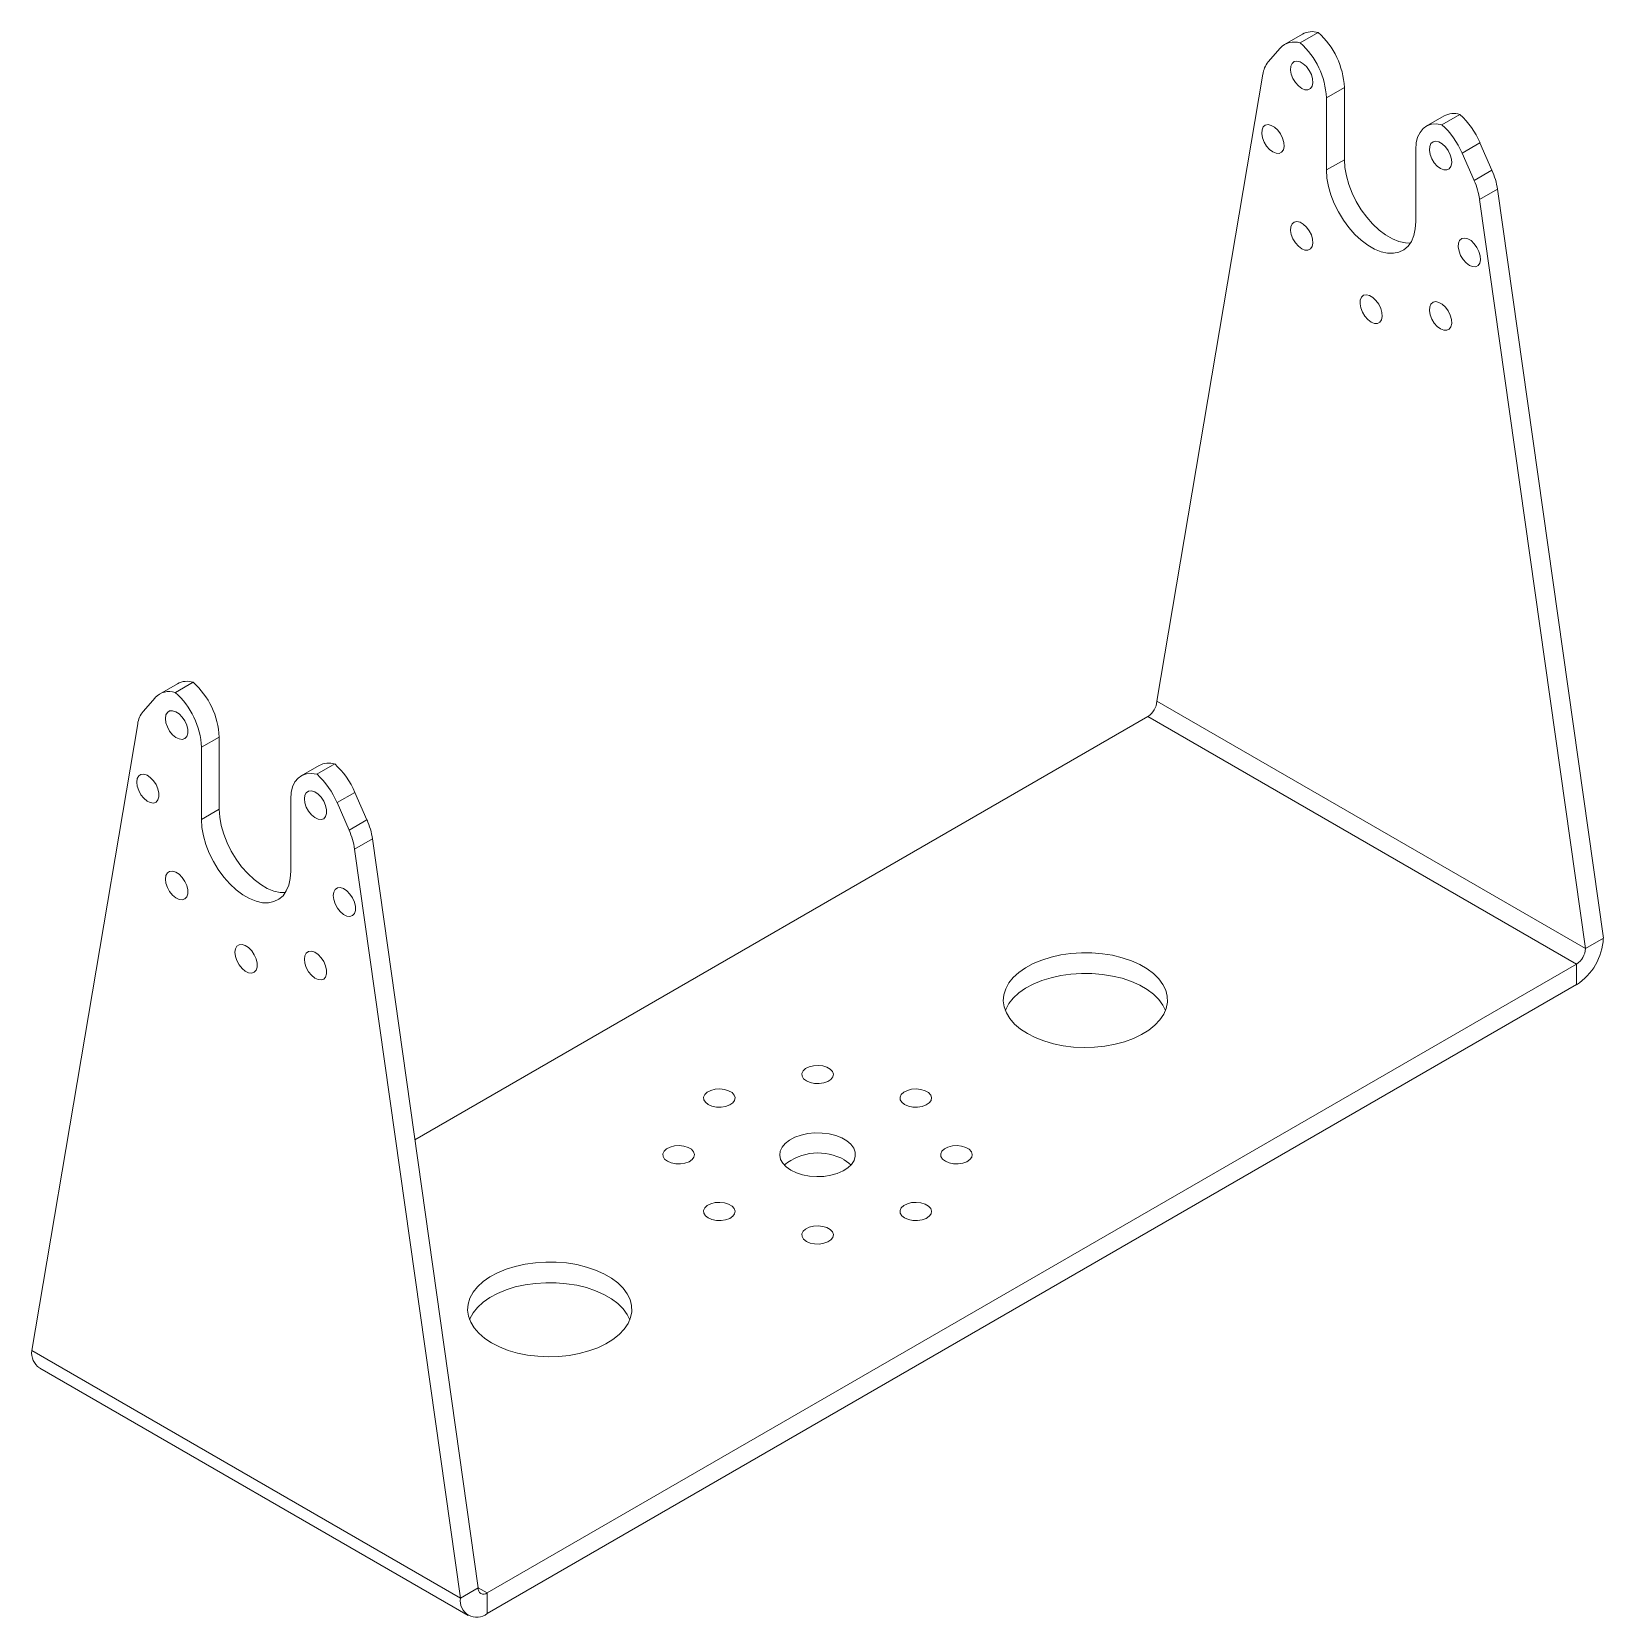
# Paper-space layout '_Isométrica' of a CAD drawing. Header units: millimetres. Extents: x -62 to 62, y -37 to 89.
import ezdxf

# ---------------------------------------------------------------- set-up
doc = ezdxf.new("R2010")
doc.units = ezdxf.units.MM

psp = doc.layouts.new('_Isométrica')

# ---------------------------------------------------------------- linework, layer by layer
at = {"color": 7, "linetype": 'Continuous', "lineweight": 15}
for p, q in [((38.4, 88.73), (36.99, 87.92)), ((38.23, 88.04), (39.65, 88.85)), ((35.69, 86.54), (36.64, 87.63)), ((26.87, 35.92), (35.25, 85.55)), ((41.72, 84.51), (40.31, 83.69)), ((41.72, 84.51), (41.72, 78.79)), ((40.31, 83.69), (40.31, 77.98)), ((49.62, 82.26), (48.2, 81.44)), ((49.45, 81.56), (50.86, 82.38)), ((47.38, 73.89), (47.38, 79.61)), ((52.46, 80.13), (51.04, 79.31)), ((51.04, 79.31), (51.99, 77.13)), ((52.46, 80.13), (53.41, 77.95)), ((40.31, 77.98), (41.72, 78.79)), ((51.99, 77.13), (53.41, 77.95)), ((53.84, 76.45), (52.43, 75.63)), ((52.43, 75.63), (60.81, 16.33)), ((53.84, 76.45), (62.23, 17.14)), ((-50.7, 37.3), (-52.11, 36.48)), ((-50.86, 36.6), (-49.45, 37.42)), ((-52.46, 36.19), (-53.41, 35.11)), ((60.81, 16.33), (26.87, 35.92)), ((-53.84, 34.11), (-62.23, -15.51)), ((26.16, 34.7), (-31.88, 1.19)), ((26.16, 34.7), (60.1, 15.1)), ((-47.38, 33.07), (-48.79, 32.26)), ((-47.38, 27.36), (-47.38, 33.07)), ((-48.79, 26.54), (-48.79, 32.26)), ((-39.48, 30.82), (-40.89, 30.01)), ((-38.23, 30.94), (-39.65, 30.13)), ((-41.72, 28.18), (-41.72, 22.46)), ((-36.64, 28.69), (-38.05, 27.88)), ((-37.1, 25.7), (-38.05, 27.88)), ((-35.69, 26.51), (-36.64, 28.69)), ((-47.38, 27.36), (-48.79, 26.54)), ((-37.1, 25.7), (-35.69, 26.51)), ((-35.25, 25.01), (-36.67, 24.2)), ((-28.28, -35.11), (-36.67, 24.2)), ((-26.87, -34.29), (-35.25, 25.01)), ((60.81, 16.33), (62.23, 17.14)), ((-26.16, -34.7), (60.1, 15.1)), ((60.1, 15.1), (60.1, 13.47)), ((-26.16, -36.33), (60.1, 13.47)), ((-28.28, -35.11), (-62.23, -15.51)), ((-61.6, -16.89), (-27.66, -36.48)), ((-26.87, -34.29), (-28.28, -35.11)), ((-26.16, -34.7), (-26.87, -34.29)), ((-26.16, -34.7), (-26.16, -36.33))]:
    psp.add_line(p, q, dxfattribs=at)
at = {"color": 7, "linetype": 'Continuous', "lineweight": 15, "flags": 128}
for points in [[(38.34, 84.44), (38.6, 84.33), (38.84, 84.33), (39.03, 84.43), (39.16, 84.61), (39.22, 84.88), (39.2, 85.19), (39.11, 85.53), (38.94, 85.86), (38.72, 86.16), (38.47, 86.39), (38.21, 86.55), (37.96, 86.6), (37.74, 86.56), (37.58, 86.41), (37.48, 86.19), (37.46, 85.89), (37.52, 85.56), (37.65, 85.22), (37.84, 84.9), (38.08, 84.64), (38.34, 84.44)], [(49.45, 81.56), (49.02, 81.63), (48.62, 81.6), (48.26, 81.47), (47.95, 81.25), (47.71, 80.95), (47.52, 80.57), (47.41, 80.12), (47.38, 79.61)], [(36.06, 79.4), (36.32, 79.3), (36.56, 79.29), (36.75, 79.39), (36.89, 79.58), (36.94, 79.84), (36.92, 80.15), (36.83, 80.49), (36.66, 80.83), (36.45, 81.12), (36.19, 81.36), (35.93, 81.51), (35.68, 81.57), (35.46, 81.52), (35.3, 81.38), (35.2, 81.15), (35.18, 80.86), (35.24, 80.53), (35.37, 80.19), (35.56, 79.87), (35.8, 79.6), (36.06, 79.4)], [(49.34, 78.09), (49.6, 77.98), (49.84, 77.98), (50.03, 78.07), (50.16, 78.26), (50.22, 78.53), (50.2, 78.84), (50.11, 79.18), (49.94, 79.51), (49.72, 79.81), (49.47, 80.04), (49.21, 80.2), (48.96, 80.25), (48.74, 80.21), (48.58, 80.06), (48.48, 79.83), (48.46, 79.54), (48.52, 79.21), (48.65, 78.87), (48.84, 78.55), (49.08, 78.29), (49.34, 78.09)], [(40.31, 77.98), (40.34, 77.34), (40.46, 76.68), (40.66, 76), (40.92, 75.32), (41.25, 74.65), (41.64, 74.01), (42.07, 73.42), (42.55, 72.88), (43.05, 72.41), (43.58, 72.02), (44.1, 71.71), (44.63, 71.5), (45.13, 71.39), (45.61, 71.38), (46.04, 71.47), (46.43, 71.66), (46.76, 71.95), (47.03, 72.32), (47.22, 72.78), (47.34, 73.31), (47.38, 73.89)], [(41.72, 78.79), (41.76, 78.16), (41.88, 77.5), (42.07, 76.82), (42.33, 76.14), (42.66, 75.47), (43.05, 74.83), (43.49, 74.24), (43.96, 73.7), (44.47, 73.22), (44.99, 72.83), (45.52, 72.53), (46.04, 72.32), (46.55, 72.2), (46.95, 72.19)], [(38.34, 71.74), (38.6, 71.63), (38.84, 71.63), (39.03, 71.72), (39.16, 71.91), (39.22, 72.17), (39.2, 72.49), (39.11, 72.83), (38.94, 73.16), (38.72, 73.46), (38.47, 73.69), (38.21, 73.84), (37.96, 73.9), (37.74, 73.85), (37.58, 73.71), (37.48, 73.48), (37.46, 73.19), (37.52, 72.86), (37.65, 72.52), (37.84, 72.2), (38.08, 71.93), (38.34, 71.74)], [(51.62, 70.42), (51.88, 70.32), (52.12, 70.31), (52.31, 70.41), (52.44, 70.6), (52.5, 70.86), (52.48, 71.17), (52.38, 71.51), (52.22, 71.85), (52, 72.14), (51.75, 72.38), (51.49, 72.53), (51.24, 72.58), (51.02, 72.54), (50.85, 72.4), (50.76, 72.17), (50.74, 71.88), (50.8, 71.55), (50.93, 71.21), (51.12, 70.89), (51.36, 70.62), (51.62, 70.42)], [(43.84, 65.93), (44.1, 65.83), (44.34, 65.82), (44.53, 65.92), (44.66, 66.1), (44.72, 66.37), (44.7, 66.68), (44.61, 67.02), (44.44, 67.35), (44.22, 67.65), (43.97, 67.89), (43.71, 68.04), (43.46, 68.09), (43.24, 68.05), (43.08, 67.9), (42.98, 67.68), (42.96, 67.38), (43.02, 67.05), (43.15, 66.71), (43.34, 66.4), (43.58, 66.13), (43.84, 65.93)], [(49.34, 65.39), (49.6, 65.28), (49.84, 65.28), (50.03, 65.37), (50.16, 65.56), (50.22, 65.82), (50.2, 66.14), (50.11, 66.48), (49.94, 66.81), (49.72, 67.11), (49.47, 67.34), (49.21, 67.49), (48.96, 67.55), (48.74, 67.5), (48.58, 67.36), (48.48, 67.13), (48.46, 66.84), (48.52, 66.51), (48.65, 66.17), (48.84, 65.85), (49.08, 65.58), (49.34, 65.39)], [(-51.64, 34.54), (-51.6, 34.82), (-51.49, 35.02), (-51.31, 35.14), (-51.08, 35.16), (-50.82, 35.08), (-50.56, 34.91), (-50.31, 34.66), (-50.11, 34.35), (-49.96, 34.01), (-49.88, 33.67), (-49.88, 33.37), (-49.96, 33.12), (-50.11, 32.96), (-50.31, 32.89), (-50.56, 32.92), (-50.82, 33.05), (-51.08, 33.26), (-51.31, 33.55), (-51.49, 33.87), (-51.6, 34.21), (-51.64, 34.54)], [(-39.65, 30.13), (-40.08, 30.19), (-40.48, 30.16), (-40.83, 30.04), (-41.14, 29.82), (-41.39, 29.52), (-41.57, 29.13), (-41.68, 28.68), (-41.72, 28.18)], [(-53.92, 29.5), (-53.88, 29.78), (-53.76, 29.99), (-53.58, 30.11), (-53.36, 30.13), (-53.1, 30.05), (-52.84, 29.87), (-52.59, 29.62), (-52.39, 29.31), (-52.24, 28.97), (-52.16, 28.64), (-52.16, 28.33), (-52.24, 28.09), (-52.39, 27.92), (-52.59, 27.85), (-52.84, 27.88), (-53.1, 28.01), (-53.36, 28.23), (-53.58, 28.51), (-53.76, 28.84), (-53.88, 29.18), (-53.92, 29.5)], [(-40.64, 28.19), (-40.6, 28.47), (-40.49, 28.67), (-40.31, 28.79), (-40.08, 28.81), (-39.82, 28.73), (-39.56, 28.56), (-39.31, 28.31), (-39.11, 28), (-38.96, 27.66), (-38.88, 27.32), (-38.88, 27.02), (-38.96, 26.77), (-39.11, 26.61), (-39.31, 26.54), (-39.56, 26.57), (-39.82, 26.7), (-40.08, 26.91), (-40.31, 27.2), (-40.49, 27.52), (-40.6, 27.86), (-40.64, 28.19)], [(-41.72, 22.46), (-41.76, 21.87), (-41.88, 21.35), (-42.07, 20.89), (-42.33, 20.51), (-42.66, 20.23), (-43.05, 20.04), (-43.49, 19.94), (-43.96, 19.95), (-44.47, 20.07), (-44.99, 20.28), (-45.52, 20.58), (-46.04, 20.97), (-46.55, 21.45), (-47.02, 21.99), (-47.46, 22.58), (-47.85, 23.22), (-48.18, 23.89), (-48.44, 24.57), (-48.63, 25.25), (-48.75, 25.91), (-48.79, 26.54)], [(-42.15, 20.76), (-42.55, 20.77), (-43.05, 20.88), (-43.58, 21.09), (-44.1, 21.4), (-44.63, 21.79), (-45.13, 22.26), (-45.61, 22.8), (-46.04, 23.4), (-46.43, 24.04), (-46.76, 24.7), (-47.03, 25.38), (-47.22, 26.06), (-47.34, 26.73), (-47.38, 27.36)], [(-51.64, 21.83), (-51.6, 22.11), (-51.49, 22.32), (-51.31, 22.44), (-51.08, 22.46), (-50.82, 22.38), (-50.56, 22.21), (-50.31, 21.95), (-50.11, 21.64), (-49.96, 21.31), (-49.88, 20.97), (-49.88, 20.67), (-49.96, 20.42), (-50.11, 20.26), (-50.31, 20.19), (-50.56, 20.22), (-50.82, 20.34), (-51.08, 20.56), (-51.31, 20.84), (-51.49, 21.17), (-51.6, 21.51), (-51.64, 21.83)], [(-38.36, 20.52), (-38.32, 20.8), (-38.21, 21.01), (-38.03, 21.13), (-37.8, 21.15), (-37.54, 21.07), (-37.28, 20.89), (-37.03, 20.64), (-36.83, 20.33), (-36.68, 19.99), (-36.6, 19.66), (-36.6, 19.35), (-36.68, 19.11), (-36.83, 18.94), (-37.03, 18.87), (-37.28, 18.9), (-37.54, 19.03), (-37.8, 19.25), (-38.03, 19.53), (-38.21, 19.86), (-38.32, 20.2), (-38.36, 20.52)], [(-46.14, 16.03), (-46.1, 16.31), (-45.99, 16.52), (-45.81, 16.63), (-45.58, 16.66), (-45.32, 16.57), (-45.06, 16.4), (-44.81, 16.15), (-44.61, 15.84), (-44.46, 15.5), (-44.38, 15.17), (-44.38, 14.86), (-44.46, 14.62), (-44.61, 14.45), (-44.81, 14.38), (-45.06, 14.41), (-45.32, 14.54), (-45.58, 14.75), (-45.81, 15.04), (-45.99, 15.37), (-46.1, 15.71), (-46.14, 16.03)], [(-40.64, 15.48), (-40.6, 15.76), (-40.49, 15.97), (-40.31, 16.09), (-40.08, 16.11), (-39.82, 16.03), (-39.56, 15.86), (-39.31, 15.6), (-39.11, 15.29), (-38.96, 14.96), (-38.88, 14.62), (-38.88, 14.32), (-38.96, 14.07), (-39.11, 13.91), (-39.31, 13.84), (-39.56, 13.87), (-39.82, 13.99), (-40.08, 14.21), (-40.31, 14.49), (-40.49, 14.82), (-40.6, 15.16), (-40.64, 15.48)], [(16.62, 9.59), (17.24, 9.28), (17.93, 9.01), (18.68, 8.79), (19.46, 8.63), (20.28, 8.53), (21.11, 8.49), (21.94, 8.52), (22.76, 8.6), (23.56, 8.75), (24.31, 8.95), (25.02, 9.2), (25.66, 9.51), (26.23, 9.86), (26.72, 10.25), (27.11, 10.67), (27.41, 11.12), (27.61, 11.59), (27.71, 12.07), (27.69, 12.55), (27.57, 13.02), (27.35, 13.49), (27.02, 13.93), (26.6, 14.34), (26.09, 14.72), (25.51, 15.06), (24.85, 15.36), (24.13, 15.6), (23.36, 15.79), (22.56, 15.92), (21.73, 15.99), (20.9, 15.99), (20.07, 15.94), (19.26, 15.83), (18.49, 15.65), (17.75, 15.42), (17.08, 15.14), (16.47, 14.81), (15.94, 14.44), (15.5, 14.03), (15.15, 13.6), (14.9, 13.14), (14.75, 12.67), (14.71, 12.19), (14.78, 11.71), (14.95, 11.24), (15.23, 10.78), (15.6, 10.35), (16.07, 9.95), (16.62, 9.59)], [(14.87, 11.43), (14.9, 11.51), (15.15, 11.97), (15.5, 12.4), (15.94, 12.81), (16.47, 13.18), (17.08, 13.51), (17.75, 13.79), (18.49, 14.02), (19.26, 14.19), (20.07, 14.31), (20.9, 14.36), (21.73, 14.35), (22.56, 14.28), (23.36, 14.15), (24.13, 13.97), (24.85, 13.72), (25.51, 13.43), (26.09, 13.09), (26.6, 12.71), (27.02, 12.3), (27.35, 11.85), (27.56, 11.43)], [(-0.88, 5.84), (-1.11, 6.01), (-1.23, 6.22), (-1.24, 6.43), (-1.15, 6.64), (-0.95, 6.82), (-0.67, 6.96), (-0.32, 7.05), (0.05, 7.07), (0.41, 7.03), (0.74, 6.93), (1.01, 6.78), (1.18, 6.59), (1.25, 6.38), (1.21, 6.16), (1.06, 5.97), (0.82, 5.8), (0.5, 5.69), (0.14, 5.63), (-0.23, 5.64), (-0.58, 5.71), (-0.88, 5.84)], [(-8.66, 3.98), (-8.88, 4.15), (-9.01, 4.36), (-9.02, 4.57), (-8.92, 4.78), (-8.73, 4.96), (-8.44, 5.1), (-8.1, 5.19), (-7.73, 5.21), (-7.37, 5.17), (-7.04, 5.07), (-6.77, 4.92), (-6.6, 4.73), (-6.53, 4.52), (-6.57, 4.3), (-6.72, 4.11), (-6.96, 3.94), (-7.28, 3.83), (-7.64, 3.77), (-8.01, 3.78), (-8.36, 3.85), (-8.66, 3.98)], [(6.89, 3.98), (6.67, 4.15), (6.55, 4.36), (6.54, 4.57), (6.63, 4.78), (6.83, 4.96), (7.11, 5.1), (7.45, 5.19), (7.82, 5.21), (8.19, 5.17), (8.52, 5.07), (8.78, 4.92), (8.96, 4.73), (9.03, 4.52), (8.99, 4.3), (8.84, 4.11), (8.59, 3.94), (8.28, 3.83), (7.92, 3.77), (7.55, 3.78), (7.19, 3.85), (6.89, 3.98)], [(-2.12, -1.22), (-2.48, -0.97), (-2.76, -0.68), (-2.93, -0.37), (-3, -0.04), (-2.96, 0.29), (-2.81, 0.61), (-2.56, 0.9), (-2.22, 1.16), (-1.8, 1.39), (-1.31, 1.56), (-0.78, 1.67), (-0.21, 1.73), (0.36, 1.72), (0.91, 1.65), (1.44, 1.52), (1.91, 1.34), (2.31, 1.1), (2.63, 0.83), (2.86, 0.53), (2.98, 0.21), (2.99, -0.12), (2.9, -0.45), (2.7, -0.76), (2.4, -1.04), (2.02, -1.28), (1.56, -1.48), (1.05, -1.62), (0.5, -1.71), (-0.07, -1.73), (-0.64, -1.69), (-1.18, -1.59), (-1.68, -1.43), (-2.12, -1.22)], [(-11.88, -0.51), (-12.11, -0.34), (-12.23, -0.13), (-12.24, 0.08), (-12.15, 0.29), (-11.95, 0.47), (-11.67, 0.61), (-11.32, 0.7), (-10.95, 0.72), (-10.59, 0.68), (-10.26, 0.58), (-9.99, 0.43), (-9.82, 0.24), (-9.75, 0.03), (-9.79, -0.19), (-9.94, -0.38), (-10.18, -0.55), (-10.5, -0.66), (-10.86, -0.72), (-11.23, -0.71), (-11.58, -0.64), (-11.88, -0.51)], [(10.12, -0.51), (9.89, -0.34), (9.77, -0.13), (9.76, 0.08), (9.85, 0.29), (10.05, 0.47), (10.33, 0.61), (10.68, 0.7), (11.05, 0.72), (11.41, 0.68), (11.74, 0.58), (12.01, 0.43), (12.18, 0.24), (12.25, 0.03), (12.21, -0.19), (12.06, -0.38), (11.82, -0.55), (11.5, -0.66), (11.14, -0.72), (10.77, -0.71), (10.42, -0.64), (10.12, -0.51)], [(2.12, -0.41), (2.48, -0.66), (2.65, -0.82)], [(-8.66, -5), (-8.88, -4.83), (-9.01, -4.62), (-9.02, -4.41), (-8.92, -4.2), (-8.73, -4.02), (-8.44, -3.88), (-8.1, -3.79), (-7.73, -3.77), (-7.37, -3.81), (-7.04, -3.91), (-6.77, -4.06), (-6.6, -4.25), (-6.53, -4.46), (-6.57, -4.68), (-6.72, -4.87), (-6.96, -5.04), (-7.28, -5.15), (-7.64, -5.21), (-8.01, -5.2), (-8.36, -5.13), (-8.66, -5)], [(6.89, -5), (6.67, -4.83), (6.55, -4.62), (6.54, -4.41), (6.63, -4.2), (6.83, -4.02), (7.11, -3.88), (7.45, -3.79), (7.82, -3.77), (8.19, -3.81), (8.52, -3.91), (8.78, -4.06), (8.96, -4.25), (9.03, -4.46), (8.99, -4.68), (8.84, -4.87), (8.59, -5.04), (8.28, -5.15), (7.92, -5.21), (7.55, -5.2), (7.19, -5.13), (6.89, -5)], [(-0.88, -6.86), (-1.11, -6.69), (-1.23, -6.48), (-1.24, -6.27), (-1.15, -6.06), (-0.95, -5.88), (-0.67, -5.74), (-0.32, -5.65), (0.05, -5.63), (0.41, -5.67), (0.74, -5.77), (1.01, -5.92), (1.18, -6.11), (1.25, -6.32), (1.21, -6.54), (1.06, -6.73), (0.82, -6.9), (0.5, -7.01), (0.14, -7.07), (-0.23, -7.06), (-0.58, -6.99), (-0.88, -6.86)], [(-25.81, -14.9), (-25.18, -15.22), (-24.49, -15.49), (-23.75, -15.7), (-22.96, -15.86), (-22.15, -15.96), (-21.32, -16), (-20.49, -15.97), (-19.67, -15.89), (-18.87, -15.75), (-18.11, -15.54), (-17.41, -15.29), (-16.77, -14.98), (-16.2, -14.63), (-15.71, -14.24), (-15.31, -13.82), (-15.01, -13.37), (-14.81, -12.9), (-14.72, -12.43), (-14.73, -11.95), (-14.85, -11.47), (-15.08, -11.01), (-15.4, -10.56), (-15.82, -10.15), (-16.33, -9.77), (-16.92, -9.43), (-17.58, -9.13), (-18.3, -8.89), (-19.07, -8.7), (-19.87, -8.57), (-20.69, -8.51), (-21.53, -8.5), (-22.35, -8.55), (-23.16, -8.67), (-23.94, -8.84), (-24.67, -9.07), (-25.35, -9.35), (-25.95, -9.68), (-26.48, -10.05), (-26.93, -10.46), (-27.28, -10.89), (-27.53, -11.35), (-27.67, -11.83), (-27.71, -12.31), (-27.65, -12.79), (-27.47, -13.26), (-27.2, -13.71), (-26.82, -14.14), (-26.36, -14.54), (-25.81, -14.9)], [(-27.56, -13.06), (-27.53, -12.99), (-27.28, -12.53), (-26.93, -12.09), (-26.48, -11.68), (-25.95, -11.31), (-25.35, -10.98), (-24.67, -10.7), (-23.94, -10.47), (-23.16, -10.3), (-22.35, -10.19), (-21.53, -10.13), (-20.69, -10.14), (-19.87, -10.21), (-19.07, -10.34), (-18.3, -10.52), (-17.58, -10.77), (-16.92, -11.06), (-16.33, -11.4), (-15.82, -11.78), (-15.4, -12.2), (-15.08, -12.64), (-14.87, -13.06)]]:
    psp.add_lwpolyline(points, dxfattribs=at)
at = {"color": 7, "linetype": 'Continuous', "lineweight": 15}
for centre, radius, start, end in [((37.75, 86.59), 1.52, 71.6034, 137.0824), ((34.04, 83.37), 6.27, 2.9335, 48.1007), ((39.17, 87.29), 1.64, 73.0228, 117.9015), ((35.46, 84.19), 6.27, 2.9335, 48.1007), ((37.24, 85.27), 2, 140.6271, 172.1135), ((50.38, 80.85), 1.6, 72.4749, 118.4494), ((46.41, 77.52), 6.59, 23.2646, 47.4151), ((44.99, 76.71), 6.59, 23.2646, 47.4151), ((48.06, 75.58), 5.85, 8.5338, 23.882), ((46.65, 74.76), 5.85, 8.5338, 23.882), ((-51.34, 35.16), 1.52, 71.6034, 137.0824), ((-55.05, 31.94), 6.27, 2.9335, 48.1007), ((-49.93, 35.85), 1.64, 73.0228, 117.9015), ((-53.64, 32.75), 6.27, 2.9335, 48.1007), ((25.33, 35.99), 1.54, 302.6055, 357.3945), ((-51.86, 33.84), 2, 140.6271, 172.1135), ((-38.71, 29.41), 1.6, 72.4749, 118.4494), ((-42.69, 26.09), 6.59, 23.2646, 47.4151), ((-44.1, 25.27), 6.59, 23.2646, 47.4151), ((-41.03, 24.14), 5.85, 8.5338, 23.882), ((-42.45, 23.33), 5.85, 8.5338, 23.882), ((57.62, 17.35), 4.61, 302.6055, 357.3945), ((59.28, 16.4), 1.54, 302.6055, 357.3945), ((0.04, -4.11), 4.25, 60.6305, 129.1552), ((-60.76, -15.67), 1.48, 173.7012, 234.9867), ((-26.99, -35.32), 1.31, 170.786, 309.2033), ((-26.44, -34.36), 0.437, 170.786, 309.2033)]:
    psp.add_arc(centre, radius, start, end, dxfattribs=at)

doc.saveas('drawing.dxf')
